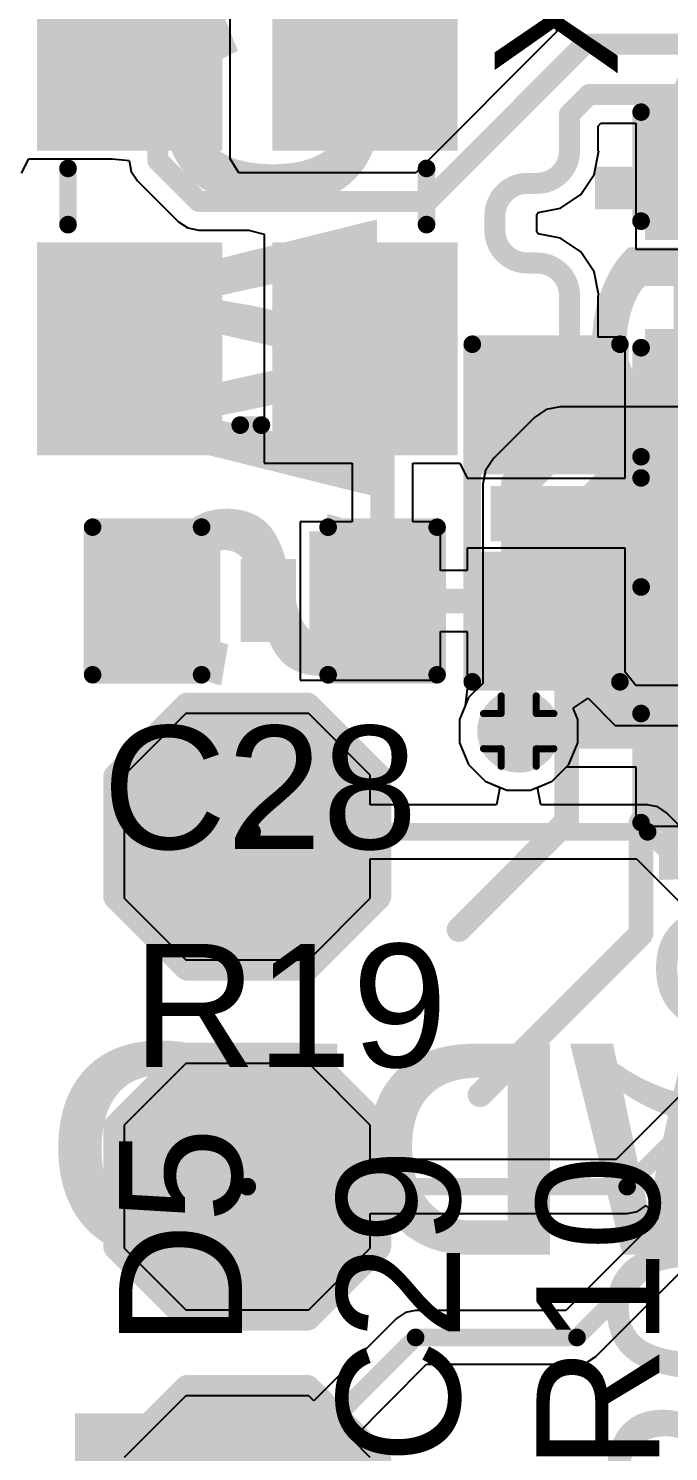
# Model space of a CAD drawing. Header units: inches. Extents: x -25 to 271, y -41 to 15.
# Drawn here: x 56.4 to 61.03, y -19.49 to -9.22 of the extents above; entities that cross this region are included whole.
import ezdxf

# ---------------------------------------------------------------- set-up
doc = ezdxf.new("R2010")
doc.units = ezdxf.units.IN
for name, color, linetype in [('Bottom Layer', 5, 'Continuous'), ('Bottom Overlay', 54, 'Continuous'), ('Bottom Paste', 16, 'Continuous'), ('Bottom Solder', 6, 'Continuous'), ('Dimensions', 6, 'Continuous'), ('Drill Drawing', 1, 'Continuous'), ('Top Glue Points', 56, 'Continuous'), ('Top Layer', 1, 'Continuous'), ('Top Overlay', 2, 'Continuous'), ('Top Paste', 8, 'Continuous'), ('Top Solder', 216, 'Continuous'), ('Via Holes', 16, 'Continuous')]:
    doc.layers.add(name, color=color, linetype=linetype)
doc.styles.add('Arial', font='', dxfattribs={"height": 0.2})
doc.styles.add('Arial_Bold', font='', dxfattribs={"height": 0.2})
doc.styles.get('Arial').set_extended_font_data('Arial')
doc.styles.get('Arial_Bold').set_extended_font_data('Arial', bold=True)

# ---------------------------------------------------------------- blocks, each defined once
blk = doc.blocks.new('CAP_0603_38')
at = {"layer": 'Top Layer'}
for points in [[(-0.381, 0.445), (-0.381, -0.445), (-1.143, -0.445), (-1.143, 0.445)], [(1.143, 0.445), (1.143, -0.445), (0.381, -0.445), (0.381, 0.445)]]:
    blk.add_hatch(color=1, dxfattribs=at).paths.add_polyline_path(points)
at = {"layer": 'Top Paste'}
for points in [[(-0.381, 0.445), (-0.381, -0.445), (-1.143, -0.445), (-1.143, 0.445)], [(1.143, 0.445), (1.143, -0.445), (0.381, -0.445), (0.381, 0.445)]]:
    blk.add_hatch(color=8, dxfattribs=at).paths.add_polyline_path(points)
at = {"layer": 'Top Solder'}
for points in [[(-0.321, 0.504), (-0.321, -0.504), (-1.203, -0.504), (-1.203, 0.504)], [(1.203, 0.504), (1.203, -0.504), (0.321, -0.504), (0.321, 0.504)]]:
    blk.add_hatch(color=216, dxfattribs=at).paths.add_polyline_path(points)
at = {"layer": 'Top Overlay'}
for points in [[(-0.457, 0.533, 0.127, 0.127, 0), (-1.245, 0.533, 0.127, 0.127, 0)], [(-1.245, -0.533, 0.127, 0.127, 0), (-1.245, 0.533, 0.127, 0.127, 0)], [(1.245, 0.533, 0.127, 0.127, 0), (0.457, 0.533, 0.127, 0.127, 0)], [(1.245, -0.533, 0.127, 0.127, 0), (1.245, 0.533, 0.127, 0.127, 0)], [(-0.457, -0.533, 0.127, 0.127, 0), (-1.245, -0.533, 0.127, 0.127, 0)], [(1.245, -0.533, 0.127, 0.127, 0), (0.457, -0.533, 0.127, 0.127, 0)]]:
    blk.add_lwpolyline(points, format="xyseb", dxfattribs=at)
for points in [[(-1.276, 0.533, 0.0635, 0.0635, 1), (-1.213, 0.533, 0.0635, 0.0635, 1)], [(-1.276, 0.533, 0.0635, 0.0635, 1), (-1.213, 0.533, 0.0635, 0.0635, 1)], [(-0.489, 0.533, 0.0635, 0.0635, 1), (-0.425, 0.533, 0.0635, 0.0635, 1)], [(0.425, 0.533, 0.0635, 0.0635, 1), (0.489, 0.533, 0.0635, 0.0635, 1)], [(1.213, 0.533, 0.0635, 0.0635, 1), (1.276, 0.533, 0.0635, 0.0635, 1)], [(1.213, 0.533, 0.0635, 0.0635, 1), (1.276, 0.533, 0.0635, 0.0635, 1)], [(-1.276, -0.533, 0.0635, 0.0635, 1), (-1.213, -0.533, 0.0635, 0.0635, 1)], [(-1.276, -0.533, 0.0635, 0.0635, 1), (-1.213, -0.533, 0.0635, 0.0635, 1)], [(-0.489, -0.533, 0.0635, 0.0635, 1), (-0.425, -0.533, 0.0635, 0.0635, 1)], [(0.425, -0.533, 0.0635, 0.0635, 1), (0.489, -0.533, 0.0635, 0.0635, 1)], [(1.213, -0.533, 0.0635, 0.0635, 1), (1.276, -0.533, 0.0635, 0.0635, 1)], [(1.213, -0.533, 0.0635, 0.0635, 1), (1.276, -0.533, 0.0635, 0.0635, 1)]]:
    blk.add_lwpolyline(points, format="xyseb", close=True, dxfattribs=at)
blk = doc.blocks.new('CAP_0603_45')
at = {"layer": 'Top Layer'}
for points in [[(-0.381, 0.445), (-0.381, -0.445), (-1.143, -0.445), (-1.143, 0.445)], [(1.143, 0.445), (1.143, -0.445), (0.381, -0.445), (0.381, 0.445)]]:
    blk.add_hatch(color=1, dxfattribs=at).paths.add_polyline_path(points)
at = {"layer": 'Top Paste'}
for points in [[(-0.381, 0.445), (-0.381, -0.445), (-1.143, -0.445), (-1.143, 0.445)], [(1.143, 0.445), (1.143, -0.445), (0.381, -0.445), (0.381, 0.445)]]:
    blk.add_hatch(color=8, dxfattribs=at).paths.add_polyline_path(points)
at = {"layer": 'Top Solder'}
for points in [[(-0.321, 0.504), (-0.321, -0.504), (-1.203, -0.504), (-1.203, 0.504)], [(1.203, 0.504), (1.203, -0.504), (0.321, -0.504), (0.321, 0.504)]]:
    blk.add_hatch(color=216, dxfattribs=at).paths.add_polyline_path(points)
at = {"layer": 'Top Overlay'}
for points in [[(-0.457, 0.533, 0.127, 0.127, 0), (-1.245, 0.533, 0.127, 0.127, 0)], [(-1.245, 0.533, 0.127, 0.127, 0), (-1.245, -0.533, 0.127, 0.127, 0)], [(1.245, 0.533, 0.127, 0.127, 0), (0.457, 0.533, 0.127, 0.127, 0)], [(1.245, 0.533, 0.127, 0.127, 0), (1.245, -0.533, 0.127, 0.127, 0)], [(-0.457, -0.533, 0.127, 0.127, 0), (-1.245, -0.533, 0.127, 0.127, 0)], [(1.245, -0.533, 0.127, 0.127, 0), (0.457, -0.533, 0.127, 0.127, 0)]]:
    blk.add_lwpolyline(points, format="xyseb", dxfattribs=at)
for points in [[(-1.276, 0.533, 0.0635, 0.0635, 1), (-1.213, 0.533, 0.0635, 0.0635, 1)], [(-1.276, 0.533, 0.0635, 0.0635, 1), (-1.213, 0.533, 0.0635, 0.0635, 1)], [(-0.489, 0.533, 0.0635, 0.0635, 1), (-0.425, 0.533, 0.0635, 0.0635, 1)], [(0.425, 0.533, 0.0635, 0.0635, 1), (0.489, 0.533, 0.0635, 0.0635, 1)], [(1.213, 0.533, 0.0635, 0.0635, 1), (1.276, 0.533, 0.0635, 0.0635, 1)], [(1.213, 0.533, 0.0635, 0.0635, 1), (1.276, 0.533, 0.0635, 0.0635, 1)], [(-1.276, -0.533, 0.0635, 0.0635, 1), (-1.213, -0.533, 0.0635, 0.0635, 1)], [(-1.276, -0.533, 0.0635, 0.0635, 1), (-1.213, -0.533, 0.0635, 0.0635, 1)], [(-0.489, -0.533, 0.0635, 0.0635, 1), (-0.425, -0.533, 0.0635, 0.0635, 1)], [(0.425, -0.533, 0.0635, 0.0635, 1), (0.489, -0.533, 0.0635, 0.0635, 1)], [(1.213, -0.533, 0.0635, 0.0635, 1), (1.276, -0.533, 0.0635, 0.0635, 1)], [(1.213, -0.533, 0.0635, 0.0635, 1), (1.276, -0.533, 0.0635, 0.0635, 1)]]:
    blk.add_lwpolyline(points, format="xyseb", close=True, dxfattribs=at)
blk = doc.blocks.new('CAP_0603_46')
at = {"layer": 'Top Layer'}
for points in [[(-0.381, 0.445), (-0.381, -0.445), (-1.143, -0.445), (-1.143, 0.445)], [(1.143, 0.445), (1.143, -0.445), (0.381, -0.445), (0.381, 0.445)]]:
    blk.add_hatch(color=1, dxfattribs=at).paths.add_polyline_path(points)
at = {"layer": 'Top Paste'}
for points in [[(-0.381, 0.445), (-0.381, -0.445), (-1.143, -0.445), (-1.143, 0.445)], [(1.143, 0.445), (1.143, -0.445), (0.381, -0.445), (0.381, 0.445)]]:
    blk.add_hatch(color=8, dxfattribs=at).paths.add_polyline_path(points)
at = {"layer": 'Top Solder'}
for points in [[(-0.321, 0.504), (-0.321, -0.504), (-1.203, -0.504), (-1.203, 0.504)], [(1.203, 0.504), (1.203, -0.504), (0.321, -0.504), (0.321, 0.504)]]:
    blk.add_hatch(color=216, dxfattribs=at).paths.add_polyline_path(points)
at = {"layer": 'Top Overlay'}
for points in [[(-0.457, 0.533, 0.127, 0.127, 0), (-1.245, 0.533, 0.127, 0.127, 0)], [(-1.245, -0.533, 0.127, 0.127, 0), (-1.245, 0.533, 0.127, 0.127, 0)], [(1.245, 0.533, 0.127, 0.127, 0), (0.457, 0.533, 0.127, 0.127, 0)], [(1.245, -0.533, 0.127, 0.127, 0), (1.245, 0.533, 0.127, 0.127, 0)], [(-0.457, -0.533, 0.127, 0.127, 0), (-1.245, -0.533, 0.127, 0.127, 0)], [(1.245, -0.533, 0.127, 0.127, 0), (0.457, -0.533, 0.127, 0.127, 0)]]:
    blk.add_lwpolyline(points, format="xyseb", dxfattribs=at)
for points in [[(-1.276, 0.533, 0.0635, 0.0635, 1), (-1.213, 0.533, 0.0635, 0.0635, 1)], [(-1.276, 0.533, 0.0635, 0.0635, 1), (-1.213, 0.533, 0.0635, 0.0635, 1)], [(-0.489, 0.533, 0.0635, 0.0635, 1), (-0.425, 0.533, 0.0635, 0.0635, 1)], [(0.425, 0.533, 0.0635, 0.0635, 1), (0.489, 0.533, 0.0635, 0.0635, 1)], [(1.213, 0.533, 0.0635, 0.0635, 1), (1.276, 0.533, 0.0635, 0.0635, 1)], [(1.213, 0.533, 0.0635, 0.0635, 1), (1.276, 0.533, 0.0635, 0.0635, 1)], [(-1.276, -0.533, 0.0635, 0.0635, 1), (-1.213, -0.533, 0.0635, 0.0635, 1)], [(-1.276, -0.533, 0.0635, 0.0635, 1), (-1.213, -0.533, 0.0635, 0.0635, 1)], [(-0.489, -0.533, 0.0635, 0.0635, 1), (-0.425, -0.533, 0.0635, 0.0635, 1)], [(0.425, -0.533, 0.0635, 0.0635, 1), (0.489, -0.533, 0.0635, 0.0635, 1)], [(1.213, -0.533, 0.0635, 0.0635, 1), (1.276, -0.533, 0.0635, 0.0635, 1)], [(1.213, -0.533, 0.0635, 0.0635, 1), (1.276, -0.533, 0.0635, 0.0635, 1)]]:
    blk.add_lwpolyline(points, format="xyseb", close=True, dxfattribs=at)
blk = doc.blocks.new('SOD_323_60')
at = {"layer": 'Top Layer'}
for points in [[(-0.75, -0.45), (-1.55, -0.45), (-1.55, 0.45), (-0.75, 0.45)], [(1.55, -0.45), (0.75, -0.45), (0.75, 0.45), (1.55, 0.45)]]:
    blk.add_hatch(color=1, dxfattribs=at).paths.add_polyline_path(points)
at = {"layer": 'Top Overlay'}
for points in [[(-2.007, 0.483), (-0.914, 0.483), (-0.914, 0.787), (-2.007, 0.787)], [(-2.007, -0.508), (-1.575, -0.508), (-1.575, 0.508), (-2.007, 0.508)], [(-2.007, -0.787), (-0.914, -0.787), (-0.914, -0.483), (-2.007, -0.483)]]:
    blk.add_hatch(color=2, dxfattribs=at).paths.add_polyline_path(points)
at = {"layer": 'Top Paste'}
for points in [[(-0.75, -0.45), (-1.55, -0.45), (-1.55, 0.45), (-0.75, 0.45)], [(1.55, -0.45), (0.75, -0.45), (0.75, 0.45), (1.55, 0.45)]]:
    blk.add_hatch(color=8, dxfattribs=at).paths.add_polyline_path(points)
at = {"layer": 'Top Solder'}
for points in [[(-0.695, -0.505), (-1.605, -0.505), (-1.605, 0.505), (-0.695, 0.505)], [(1.605, -0.505), (0.695, -0.505), (0.695, 0.505), (1.605, 0.505)]]:
    blk.add_hatch(color=216, dxfattribs=at).paths.add_polyline_path(points)
at = {"layer": 'Top Overlay'}
for points in [[(0.94, 0.737, 0.127, 0.127, 0), (-0.914, 0.737, 0.127, 0.127, 0)], [(0.94, 0.559, 0.127, 0.127, 0), (0.94, 0.737, 0.127, 0.127, 0)], [(0.94, -0.737, 0.127, 0.127, 0), (0.94, -0.559, 0.127, 0.127, 0)], [(0.94, -0.737, 0.127, 0.127, 0), (-0.914, -0.737, 0.127, 0.127, 0)]]:
    blk.add_lwpolyline(points, format="xyseb", dxfattribs=at)
for points in [[(-0.946, 0.737, 0.0635, 0.0635, 1), (-0.883, 0.737, 0.0635, 0.0635, 1)], [(0.908, 0.737, 0.0635, 0.0635, 1), (0.972, 0.737, 0.0635, 0.0635, 1)], [(0.908, 0.737, 0.0635, 0.0635, 1), (0.972, 0.737, 0.0635, 0.0635, 1)], [(0.908, 0.559, 0.0635, 0.0635, 1), (0.972, 0.559, 0.0635, 0.0635, 1)], [(0.908, -0.559, 0.0635, 0.0635, 1), (0.972, -0.559, 0.0635, 0.0635, 1)], [(-0.946, -0.737, 0.0635, 0.0635, 1), (-0.883, -0.737, 0.0635, 0.0635, 1)], [(0.908, -0.737, 0.0635, 0.0635, 1), (0.972, -0.737, 0.0635, 0.0635, 1)], [(0.908, -0.737, 0.0635, 0.0635, 1), (0.972, -0.737, 0.0635, 0.0635, 1)]]:
    blk.add_lwpolyline(points, format="xyseb", close=True, dxfattribs=at)
blk = doc.blocks.new('TEST_POINT_B_87')
at = {"layer": 'Bottom Layer'}
blk.add_hatch(color=5, dxfattribs=at).paths.add_polyline_path([(0.381, 0.762), (-0.381, 0.762), (-0.762, 0.381), (-0.762, -0.381), (-0.381, -0.762), (0.381, -0.762), (0.762, -0.381), (0.762, 0.381)])
at = {"layer": 'Bottom Paste'}
blk.add_hatch(color=16, dxfattribs=at).paths.add_polyline_path([(0.381, 0.762), (-0.381, 0.762), (-0.762, 0.381), (-0.762, -0.381), (-0.381, -0.762), (0.381, -0.762), (0.762, -0.381), (0.762, 0.381)])
at = {"layer": 'Bottom Solder'}
blk.add_hatch(color=6, dxfattribs=at).paths.add_polyline_path([(0.432, 0.864), (-0.432, 0.864), (-0.864, 0.432), (-0.864, -0.432), (-0.432, -0.864), (0.432, -0.864), (0.864, -0.432), (0.864, 0.432)])
at = {"layer": 'Bottom Overlay'}
for points in [[(-0.432, 0.94, 0.2, 0.2, 0), (-0.94, 0.432, 0.2, 0.2, 0)], [(0.432, 0.94, 0.2, 0.2, 0), (-0.432, 0.94, 0.2, 0.2, 0)], [(0.94, 0.432, 0.2, 0.2, 0), (0.432, 0.94, 0.2, 0.2, 0)], [(-0.94, 0.432, 0.2, 0.2, 0), (-0.94, -0.432, 0.2, 0.2, 0)], [(0.94, 0.432, 0.2, 0.2, 0), (0.94, -0.432, 0.2, 0.2, 0)], [(-0.432, -0.94, 0.2, 0.2, 0), (-0.94, -0.432, 0.2, 0.2, 0)], [(0.94, -0.432, 0.2, 0.2, 0), (0.432, -0.94, 0.2, 0.2, 0)], [(0.432, -0.94, 0.2, 0.2, 0), (-0.432, -0.94, 0.2, 0.2, 0)]]:
    blk.add_lwpolyline(points, format="xyseb", dxfattribs=at)
for points in [[(-0.482, 0.94, 0.1, 0.1, 1), (-0.382, 0.94, 0.1, 0.1, 1)], [(-0.482, 0.94, 0.1, 0.1, 1), (-0.382, 0.94, 0.1, 0.1, 1)], [(0.382, 0.94, 0.1, 0.1, 1), (0.482, 0.94, 0.1, 0.1, 1)], [(0.382, 0.94, 0.1, 0.1, 1), (0.482, 0.94, 0.1, 0.1, 1)], [(-0.99, 0.432, 0.1, 0.1, 1), (-0.89, 0.432, 0.1, 0.1, 1)], [(-0.99, 0.432, 0.1, 0.1, 1), (-0.89, 0.432, 0.1, 0.1, 1)], [(0.89, 0.432, 0.1, 0.1, 1), (0.99, 0.432, 0.1, 0.1, 1)], [(0.89, 0.432, 0.1, 0.1, 1), (0.99, 0.432, 0.1, 0.1, 1)], [(-0.99, -0.432, 0.1, 0.1, 1), (-0.89, -0.432, 0.1, 0.1, 1)], [(-0.99, -0.432, 0.1, 0.1, 1), (-0.89, -0.432, 0.1, 0.1, 1)], [(0.89, -0.432, 0.1, 0.1, 1), (0.99, -0.432, 0.1, 0.1, 1)], [(0.89, -0.432, 0.1, 0.1, 1), (0.99, -0.432, 0.1, 0.1, 1)], [(-0.482, -0.94, 0.1, 0.1, 1), (-0.382, -0.94, 0.1, 0.1, 1)], [(-0.482, -0.94, 0.1, 0.1, 1), (-0.382, -0.94, 0.1, 0.1, 1)], [(0.382, -0.94, 0.1, 0.1, 1), (0.482, -0.94, 0.1, 0.1, 1)], [(0.382, -0.94, 0.1, 0.1, 1), (0.482, -0.94, 0.1, 0.1, 1)]]:
    blk.add_lwpolyline(points, format="xyseb", close=True, dxfattribs=at)
blk = doc.blocks.new('TEST_POINT_B_88')
at = {"layer": 'Bottom Layer'}
blk.add_hatch(color=5, dxfattribs=at).paths.add_polyline_path([(0.381, 0.762), (-0.381, 0.762), (-0.762, 0.381), (-0.762, -0.381), (-0.381, -0.762), (0.381, -0.762), (0.762, -0.381), (0.762, 0.381)])
at = {"layer": 'Bottom Paste'}
blk.add_hatch(color=16, dxfattribs=at).paths.add_polyline_path([(0.381, 0.762), (-0.381, 0.762), (-0.762, 0.381), (-0.762, -0.381), (-0.381, -0.762), (0.381, -0.762), (0.762, -0.381), (0.762, 0.381)])
at = {"layer": 'Bottom Solder'}
blk.add_hatch(color=6, dxfattribs=at).paths.add_polyline_path([(0.432, 0.864), (-0.432, 0.864), (-0.864, 0.432), (-0.864, -0.432), (-0.432, -0.864), (0.432, -0.864), (0.864, -0.432), (0.864, 0.432)])
at = {"layer": 'Bottom Overlay'}
for points in [[(-0.432, 0.94, 0.2, 0.2, 0), (-0.94, 0.432, 0.2, 0.2, 0)], [(0.432, 0.94, 0.2, 0.2, 0), (-0.432, 0.94, 0.2, 0.2, 0)], [(0.94, 0.432, 0.2, 0.2, 0), (0.432, 0.94, 0.2, 0.2, 0)], [(-0.94, 0.432, 0.2, 0.2, 0), (-0.94, -0.432, 0.2, 0.2, 0)], [(0.94, 0.432, 0.2, 0.2, 0), (0.94, -0.432, 0.2, 0.2, 0)], [(-0.432, -0.94, 0.2, 0.2, 0), (-0.94, -0.432, 0.2, 0.2, 0)], [(0.94, -0.432, 0.2, 0.2, 0), (0.432, -0.94, 0.2, 0.2, 0)], [(0.432, -0.94, 0.2, 0.2, 0), (-0.432, -0.94, 0.2, 0.2, 0)]]:
    blk.add_lwpolyline(points, format="xyseb", dxfattribs=at)
for points in [[(-0.482, 0.94, 0.1, 0.1, 1), (-0.382, 0.94, 0.1, 0.1, 1)], [(-0.482, 0.94, 0.1, 0.1, 1), (-0.382, 0.94, 0.1, 0.1, 1)], [(0.382, 0.94, 0.1, 0.1, 1), (0.482, 0.94, 0.1, 0.1, 1)], [(0.382, 0.94, 0.1, 0.1, 1), (0.482, 0.94, 0.1, 0.1, 1)], [(-0.99, 0.432, 0.1, 0.1, 1), (-0.89, 0.432, 0.1, 0.1, 1)], [(-0.99, 0.432, 0.1, 0.1, 1), (-0.89, 0.432, 0.1, 0.1, 1)], [(0.89, 0.432, 0.1, 0.1, 1), (0.99, 0.432, 0.1, 0.1, 1)], [(0.89, 0.432, 0.1, 0.1, 1), (0.99, 0.432, 0.1, 0.1, 1)], [(-0.99, -0.432, 0.1, 0.1, 1), (-0.89, -0.432, 0.1, 0.1, 1)], [(-0.99, -0.432, 0.1, 0.1, 1), (-0.89, -0.432, 0.1, 0.1, 1)], [(0.89, -0.432, 0.1, 0.1, 1), (0.99, -0.432, 0.1, 0.1, 1)], [(0.89, -0.432, 0.1, 0.1, 1), (0.99, -0.432, 0.1, 0.1, 1)], [(-0.482, -0.94, 0.1, 0.1, 1), (-0.382, -0.94, 0.1, 0.1, 1)], [(-0.482, -0.94, 0.1, 0.1, 1), (-0.382, -0.94, 0.1, 0.1, 1)], [(0.382, -0.94, 0.1, 0.1, 1), (0.482, -0.94, 0.1, 0.1, 1)], [(0.382, -0.94, 0.1, 0.1, 1), (0.482, -0.94, 0.1, 0.1, 1)]]:
    blk.add_lwpolyline(points, format="xyseb", close=True, dxfattribs=at)
blk = doc.blocks.new('TEST_POINT_B_89')
at = {"layer": 'Bottom Layer'}
blk.add_hatch(color=5, dxfattribs=at).paths.add_polyline_path([(0.381, 0.762), (-0.381, 0.762), (-0.762, 0.381), (-0.762, -0.381), (-0.381, -0.762), (0.381, -0.762), (0.762, -0.381), (0.762, 0.381)])
at = {"layer": 'Bottom Paste'}
blk.add_hatch(color=16, dxfattribs=at).paths.add_polyline_path([(0.381, 0.762), (-0.381, 0.762), (-0.762, 0.381), (-0.762, -0.381), (-0.381, -0.762), (0.381, -0.762), (0.762, -0.381), (0.762, 0.381)])
at = {"layer": 'Bottom Solder'}
blk.add_hatch(color=6, dxfattribs=at).paths.add_polyline_path([(0.432, 0.864), (-0.432, 0.864), (-0.864, 0.432), (-0.864, -0.432), (-0.432, -0.864), (0.432, -0.864), (0.864, -0.432), (0.864, 0.432)])
at = {"layer": 'Bottom Overlay'}
for points in [[(-0.432, 0.94, 0.2, 0.2, 0), (-0.94, 0.432, 0.2, 0.2, 0)], [(0.432, 0.94, 0.2, 0.2, 0), (-0.432, 0.94, 0.2, 0.2, 0)], [(0.94, 0.432, 0.2, 0.2, 0), (0.432, 0.94, 0.2, 0.2, 0)], [(-0.94, 0.432, 0.2, 0.2, 0), (-0.94, -0.432, 0.2, 0.2, 0)], [(0.94, 0.432, 0.2, 0.2, 0), (0.94, -0.432, 0.2, 0.2, 0)], [(-0.432, -0.94, 0.2, 0.2, 0), (-0.94, -0.432, 0.2, 0.2, 0)], [(0.94, -0.432, 0.2, 0.2, 0), (0.432, -0.94, 0.2, 0.2, 0)], [(0.432, -0.94, 0.2, 0.2, 0), (-0.432, -0.94, 0.2, 0.2, 0)]]:
    blk.add_lwpolyline(points, format="xyseb", dxfattribs=at)
for points in [[(-0.482, 0.94, 0.1, 0.1, 1), (-0.382, 0.94, 0.1, 0.1, 1)], [(-0.482, 0.94, 0.1, 0.1, 1), (-0.382, 0.94, 0.1, 0.1, 1)], [(0.382, 0.94, 0.1, 0.1, 1), (0.482, 0.94, 0.1, 0.1, 1)], [(0.382, 0.94, 0.1, 0.1, 1), (0.482, 0.94, 0.1, 0.1, 1)], [(-0.99, 0.432, 0.1, 0.1, 1), (-0.89, 0.432, 0.1, 0.1, 1)], [(-0.99, 0.432, 0.1, 0.1, 1), (-0.89, 0.432, 0.1, 0.1, 1)], [(0.89, 0.432, 0.1, 0.1, 1), (0.99, 0.432, 0.1, 0.1, 1)], [(0.89, 0.432, 0.1, 0.1, 1), (0.99, 0.432, 0.1, 0.1, 1)], [(-0.99, -0.432, 0.1, 0.1, 1), (-0.89, -0.432, 0.1, 0.1, 1)], [(-0.99, -0.432, 0.1, 0.1, 1), (-0.89, -0.432, 0.1, 0.1, 1)], [(0.89, -0.432, 0.1, 0.1, 1), (0.99, -0.432, 0.1, 0.1, 1)], [(0.89, -0.432, 0.1, 0.1, 1), (0.99, -0.432, 0.1, 0.1, 1)], [(-0.482, -0.94, 0.1, 0.1, 1), (-0.382, -0.94, 0.1, 0.1, 1)], [(-0.482, -0.94, 0.1, 0.1, 1), (-0.382, -0.94, 0.1, 0.1, 1)], [(0.382, -0.94, 0.1, 0.1, 1), (0.482, -0.94, 0.1, 0.1, 1)], [(0.382, -0.94, 0.1, 0.1, 1), (0.482, -0.94, 0.1, 0.1, 1)]]:
    blk.add_lwpolyline(points, format="xyseb", close=True, dxfattribs=at)
blk = doc.blocks.new('RES_0603_114')
at = {"layer": 'Top Layer'}
for points in [[(-0.381, 0.4445), (-0.381, -0.4445), (-1.143, -0.4445), (-1.143, 0.4445)], [(1.143, 0.4445), (1.143, -0.4445), (0.381, -0.4445), (0.381, 0.4445)]]:
    blk.add_hatch(color=1, dxfattribs=at).paths.add_polyline_path(points)
at = {"layer": 'Top Paste'}
for points in [[(-0.381, 0.4445), (-0.381, -0.4445), (-1.143, -0.4445), (-1.143, 0.4445)], [(1.143, 0.4445), (1.143, -0.4445), (0.381, -0.4445), (0.381, 0.4445)]]:
    blk.add_hatch(color=8, dxfattribs=at).paths.add_polyline_path(points)
at = {"layer": 'Top Solder'}
for points in [[(-0.2794, 0.5461), (-0.2794, -0.5461), (-1.2446, -0.5461), (-1.2446, 0.5461)], [(1.2446, 0.5461), (1.2446, -0.5461), (0.2794, -0.5461), (0.2794, 0.5461)]]:
    blk.add_hatch(color=216, dxfattribs=at).paths.add_polyline_path(points)
at = {"layer": 'Top Overlay'}
for points in [[(-1.2192, -0.5334, 0.127, 0.127, 0), (-1.2192, 0.5334, 0.127, 0.127, 0)], [(1.2192, 0.5334, 0.127, 0.127, 0), (-1.2192, 0.5334, 0.127, 0.127, 0)], [(1.2192, -0.5334, 0.127, 0.127, 0), (1.2192, 0.5334, 0.127, 0.127, 0)], [(1.2192, -0.5334, 0.127, 0.127, 0), (-1.2192, -0.5334, 0.127, 0.127, 0)]]:
    blk.add_lwpolyline(points, format="xyseb", dxfattribs=at)
for points in [[(-1.25095, 0.5334, 0.0635, 0.0635, 1), (-1.18745, 0.5334, 0.0635, 0.0635, 1)], [(-1.25095, 0.5334, 0.0635, 0.0635, 1), (-1.18745, 0.5334, 0.0635, 0.0635, 1)], [(1.18745, 0.5334, 0.0635, 0.0635, 1), (1.25095, 0.5334, 0.0635, 0.0635, 1)], [(1.18745, 0.5334, 0.0635, 0.0635, 1), (1.25095, 0.5334, 0.0635, 0.0635, 1)], [(-1.25095, -0.5334, 0.0635, 0.0635, 1), (-1.18745, -0.5334, 0.0635, 0.0635, 1)], [(-1.25095, -0.5334, 0.0635, 0.0635, 1), (-1.18745, -0.5334, 0.0635, 0.0635, 1)], [(1.18745, -0.5334, 0.0635, 0.0635, 1), (1.25095, -0.5334, 0.0635, 0.0635, 1)], [(1.18745, -0.5334, 0.0635, 0.0635, 1), (1.25095, -0.5334, 0.0635, 0.0635, 1)]]:
    blk.add_lwpolyline(points, format="xyseb", close=True, dxfattribs=at)
blk = doc.blocks.new('MCSJK_7U_12_00_10_10_80_B_10_128')
at = {"layer": 'Top Layer'}
for points in [[(-1.8, 1.45), (-0.4, 1.45), (-0.4, 0.25), (-1.8, 0.25)], [(0.4, 1.45), (1.8, 1.45), (1.8, 0.25), (0.4, 0.25)], [(-1.8, -0.25), (-0.4, -0.25), (-0.4, -1.45), (-1.8, -1.45)], [(0.4, -0.25), (1.8, -0.25), (1.8, -1.45), (0.4, -1.45)]]:
    blk.add_hatch(color=1, dxfattribs=at).paths.add_polyline_path(points)
at = {"layer": 'Top Paste'}
for points in [[(-1.8, 1.45), (-0.4, 1.45), (-0.4, 0.25), (-1.8, 0.25)], [(0.4, 1.45), (1.8, 1.45), (1.8, 0.25), (0.4, 0.25)], [(-1.8, -0.25), (-0.4, -0.25), (-0.4, -1.45), (-1.8, -1.45)], [(0.4, -0.25), (1.8, -0.25), (1.8, -1.45), (0.4, -1.45)]]:
    blk.add_hatch(color=8, dxfattribs=at).paths.add_polyline_path(points)
at = {"layer": 'Top Solder'}
for points in [[(-1.87, 1.52), (-0.33, 1.52), (-0.33, 0.18), (-1.87, 0.18)], [(0.33, 1.52), (1.87, 1.52), (1.87, 0.18), (0.33, 0.18)], [(-1.87, -0.18), (-0.33, -0.18), (-0.33, -1.52), (-1.87, -1.52)], [(0.33, -0.18), (1.87, -0.18), (1.87, -1.52), (0.33, -1.52)]]:
    blk.add_hatch(color=216, dxfattribs=at).paths.add_polyline_path(points)
at = {"layer": 'Top Overlay'}
for points in [[(0.203, 1.295, 0.127, 0.127, 0), (-0.203, 1.295, 0.127, 0.127, 0)], [(-1.651, -0.051, 0.127, 0.127, 0), (-1.651, 0.102, 0.127, 0.127, 0)], [(1.651, -0.051, 0.127, 0.127, 0), (1.651, 0.102, 0.127, 0.127, 0)], [(-2.057, -0.965, 0.127, 0.127, 0), (-2.057, -0.711, 0.127, 0.127, 0)], [(-1.93, -0.838, 0.127, 0.127, 0), (-2.057, -0.711, 0.127, 0.127, 0)], [(-2.057, -0.965, 0.127, 0.127, 0), (-1.93, -0.838, 0.127, 0.127, 0)], [(0.203, -1.295, 0.127, 0.127, 0), (-0.203, -1.295, 0.127, 0.127, 0)]]:
    blk.add_lwpolyline(points, format="xyseb", dxfattribs=at)
for points in [[(-0.235, 1.295, 0.0635, 0.0635, 1), (-0.171, 1.295, 0.0635, 0.0635, 1)], [(0.171, 1.295, 0.0635, 0.0635, 1), (0.235, 1.295, 0.0635, 0.0635, 1)], [(-1.683, 0.102, 0.0635, 0.0635, 1), (-1.619, 0.102, 0.0635, 0.0635, 1)], [(1.619, 0.102, 0.0635, 0.0635, 1), (1.683, 0.102, 0.0635, 0.0635, 1)], [(-1.683, -0.051, 0.0635, 0.0635, 1), (-1.619, -0.051, 0.0635, 0.0635, 1)], [(1.619, -0.051, 0.0635, 0.0635, 1), (1.683, -0.051, 0.0635, 0.0635, 1)], [(-2.089, -0.711, 0.0635, 0.0635, 1), (-2.026, -0.711, 0.0635, 0.0635, 1)], [(-2.089, -0.711, 0.0635, 0.0635, 1), (-2.026, -0.711, 0.0635, 0.0635, 1)], [(-1.962, -0.838, 0.0635, 0.0635, 1), (-1.899, -0.838, 0.0635, 0.0635, 1)], [(-1.962, -0.838, 0.0635, 0.0635, 1), (-1.899, -0.838, 0.0635, 0.0635, 1)], [(-2.089, -0.965, 0.0635, 0.0635, 1), (-2.026, -0.965, 0.0635, 0.0635, 1)], [(-2.089, -0.965, 0.0635, 0.0635, 1), (-2.026, -0.965, 0.0635, 0.0635, 1)], [(-0.235, -1.295, 0.0635, 0.0635, 1), (-0.171, -1.295, 0.0635, 0.0635, 1)], [(0.171, -1.295, 0.0635, 0.0635, 1), (0.235, -1.295, 0.0635, 0.0635, 1)]]:
    blk.add_lwpolyline(points, format="xyseb", close=True, dxfattribs=at)
blk = doc.blocks.new('TEST_POINT_B_132')
at = {"layer": 'Bottom Layer'}
blk.add_hatch(color=5, dxfattribs=at).paths.add_polyline_path([(0.381, 0.762), (-0.381, 0.762), (-0.762, 0.381), (-0.762, -0.381), (-0.381, -0.762), (0.381, -0.762), (0.762, -0.381), (0.762, 0.381)])
at = {"layer": 'Bottom Paste'}
blk.add_hatch(color=16, dxfattribs=at).paths.add_polyline_path([(0.381, 0.762), (-0.381, 0.762), (-0.762, 0.381), (-0.762, -0.381), (-0.381, -0.762), (0.381, -0.762), (0.762, -0.381), (0.762, 0.381)])
at = {"layer": 'Bottom Solder'}
blk.add_hatch(color=6, dxfattribs=at).paths.add_polyline_path([(0.432, 0.864), (-0.432, 0.864), (-0.864, 0.432), (-0.864, -0.432), (-0.432, -0.864), (0.432, -0.864), (0.864, -0.432), (0.864, 0.432)])
at = {"layer": 'Bottom Overlay'}
for points in [[(-0.432, 0.94, 0.2, 0.2, 0), (-0.94, 0.432, 0.2, 0.2, 0)], [(0.432, 0.94, 0.2, 0.2, 0), (-0.432, 0.94, 0.2, 0.2, 0)], [(0.94, 0.432, 0.2, 0.2, 0), (0.432, 0.94, 0.2, 0.2, 0)], [(-0.94, 0.432, 0.2, 0.2, 0), (-0.94, -0.432, 0.2, 0.2, 0)], [(0.94, 0.432, 0.2, 0.2, 0), (0.94, -0.432, 0.2, 0.2, 0)], [(-0.432, -0.94, 0.2, 0.2, 0), (-0.94, -0.432, 0.2, 0.2, 0)], [(0.94, -0.432, 0.2, 0.2, 0), (0.432, -0.94, 0.2, 0.2, 0)], [(0.432, -0.94, 0.2, 0.2, 0), (-0.432, -0.94, 0.2, 0.2, 0)]]:
    blk.add_lwpolyline(points, format="xyseb", dxfattribs=at)
for points in [[(-0.482, 0.94, 0.1, 0.1, 1), (-0.382, 0.94, 0.1, 0.1, 1)], [(-0.482, 0.94, 0.1, 0.1, 1), (-0.382, 0.94, 0.1, 0.1, 1)], [(0.382, 0.94, 0.1, 0.1, 1), (0.482, 0.94, 0.1, 0.1, 1)], [(0.382, 0.94, 0.1, 0.1, 1), (0.482, 0.94, 0.1, 0.1, 1)], [(-0.99, 0.432, 0.1, 0.1, 1), (-0.89, 0.432, 0.1, 0.1, 1)], [(-0.99, 0.432, 0.1, 0.1, 1), (-0.89, 0.432, 0.1, 0.1, 1)], [(0.89, 0.432, 0.1, 0.1, 1), (0.99, 0.432, 0.1, 0.1, 1)], [(0.89, 0.432, 0.1, 0.1, 1), (0.99, 0.432, 0.1, 0.1, 1)], [(-0.99, -0.432, 0.1, 0.1, 1), (-0.89, -0.432, 0.1, 0.1, 1)], [(-0.99, -0.432, 0.1, 0.1, 1), (-0.89, -0.432, 0.1, 0.1, 1)], [(0.89, -0.432, 0.1, 0.1, 1), (0.99, -0.432, 0.1, 0.1, 1)], [(0.89, -0.432, 0.1, 0.1, 1), (0.99, -0.432, 0.1, 0.1, 1)], [(-0.482, -0.94, 0.1, 0.1, 1), (-0.382, -0.94, 0.1, 0.1, 1)], [(-0.482, -0.94, 0.1, 0.1, 1), (-0.382, -0.94, 0.1, 0.1, 1)], [(0.382, -0.94, 0.1, 0.1, 1), (0.482, -0.94, 0.1, 0.1, 1)], [(0.382, -0.94, 0.1, 0.1, 1), (0.482, -0.94, 0.1, 0.1, 1)]]:
    blk.add_lwpolyline(points, format="xyseb", close=True, dxfattribs=at)

msp = doc.modelspace()

# ---------------------------------------------------------------- hatches: boundary and pattern name
at = {"layer": 'Bottom Layer'}
h = msp.add_hatch(color=5, dxfattribs=at)
edge = h.paths.add_edge_path()
edge.add_arc((59.944, -14.29), 0.3, 0, 360)
at = {"layer": 'Top Glue Points'}
for points in [[(59.742, -12.919), (60.542, -12.919), (60.542, -12.519), (59.742, -12.519)], [(57.936, -13.646), (58.335, -13.646), (58.335, -13.046), (57.936, -13.046)]]:
    msp.add_hatch(color=56, dxfattribs=at).paths.add_polyline_path(points)
at = {"layer": 'Top Layer'}
h = msp.add_hatch(color=1, dxfattribs=at)
edge = h.paths.add_edge_path()
edge.add_arc((59.944, -14.29), 0.3, 0, 360)
at = {"layer": 'Via Holes'}
h = msp.add_hatch(color=7, dxfattribs=at)
edge = h.paths.add_edge_path()
edge.add_arc((59.944, -14.29), 0.15, 0, 360)

# ---------------------------------------------------------------- linework, layer by layer
at = {"layer": 'Bottom Layer'}
for p, q in [((60.059, -12.024), (59.761, -12.322)), ((60.143, -11.968), (60.059, -12.024)), ((60.243, -11.948), (60.143, -11.968)), ((61.59, -11.948), (60.243, -11.948)), ((59.761, -12.322), (59.705, -12.407)), ((59.705, -12.407), (59.685, -12.506)), ((59.685, -12.506), (59.685, -13.945)), ((59.685, -13.945), (59.582, -14.048)), ((59.582, -14.048), (59.517, -14.205)), ((60.337, -14.124), (60.445, -14.052)), ((60.445, -14.052), (60.642, -14.249)), ((57.539, -14.163), (57.094, -14.608)), ((58.428, -14.163), (57.539, -14.163)), ((58.872, -14.608), (58.428, -14.163)), ((60.371, -14.205), (60.337, -14.124)), ((59.517, -14.205), (59.517, -14.375)), ((60.371, -14.375), (60.371, -14.205)), ((60.642, -14.249), (61.531, -14.249)), ((59.517, -14.375), (59.582, -14.532)), ((60.306, -14.532), (60.371, -14.375)), ((59.582, -14.532), (59.702, -14.652)), ((60.186, -14.652), (60.306, -14.532)), ((57.094, -14.608), (57.094, -15.497)), ((58.872, -14.823), (58.872, -14.608)), ((59.702, -14.652), (59.808, -14.696)), ((59.808, -14.696), (59.783, -14.823)), ((60.08, -14.696), (60.186, -14.652)), ((60.105, -14.823), (60.08, -14.696)), ((59.783, -14.823), (58.872, -14.823)), ((60.875, -14.823), (60.105, -14.823)), ((60.949, -14.838), (60.875, -14.823)), ((61.012, -14.88), (60.949, -14.838)), ((61.618, -15.486), (61.012, -14.88)), ((58.872, -15.497), (58.872, -15.212)), ((58.872, -15.212), (60.794, -15.212)), ((60.794, -15.212), (61.343, -15.761)), ((57.094, -15.497), (57.539, -15.941)), ((58.428, -15.941), (58.872, -15.497)), ((57.539, -15.941), (58.428, -15.941)), ((57.539, -16.691), (57.094, -17.135)), ((58.428, -16.691), (57.539, -16.691)), ((58.872, -17.135), (58.428, -16.691)), ((61.273, -16.759), (60.647, -17.385)), ((60.502, -18.806), (62.256, -17.053)), ((57.094, -17.135), (57.094, -18.024)), ((58.872, -17.385), (58.872, -17.135)), ((60.647, -17.385), (58.872, -17.385)), ((58.872, -18.024), (58.872, -17.774)), ((58.872, -17.774), (60.727, -17.774)), ((60.727, -17.774), (60.802, -17.759)), ((60.802, -17.759), (60.865, -17.717)), ((60.865, -17.717), (60.951, -17.808)), ((60.951, -17.808), (60.285, -18.475)), ((57.094, -18.024), (57.539, -18.469)), ((58.428, -18.469), (58.872, -18.024)), ((57.539, -18.469), (58.428, -18.469)), ((59.125, -18.49), (59.062, -18.532)), ((59.199, -18.475), (59.125, -18.49)), ((60.285, -18.475), (59.199, -18.475)), ((59.199, -18.475), (59.199, -18.475)), ((59.062, -18.532), (58.465, -19.128)), ((59.062, -18.532), (59.062, -18.532)), ((60.439, -18.848), (60.502, -18.806)), ((58.74, -19.403), (59.279, -18.863)), ((59.279, -18.863), (60.365, -18.863)), ((60.365, -18.863), (60.439, -18.848)), ((57.539, -19.091), (57.094, -19.535)), ((58.428, -19.091), (57.539, -19.091)), ((58.465, -19.128), (58.428, -19.091)), ((58.872, -19.535), (58.74, -19.403))]:
    msp.add_line(p, q, dxfattribs=at)
for points in [[(59.944, -12.506, 0.254, 0.254, 0), (60.243, -12.207, 0.254, 0.254, 0)], [(60.243, -12.207, 0.254, 0.254, 0), (61.697, -12.207, 0.254, 0.254, 0)], [(59.944, -14.29, 0.254, 0.254, 0), (59.944, -12.506, 0.254, 0.254, 0)], [(57.983, -15.052, 0.127, 0.127, 0), (58.018, -15.017, 0.127, 0.127, 0)], [(58.018, -15.017, 0.127, 0.127, 0), (60.875, -15.017, 0.127, 0.127, 0)], [(60.875, -15.017, 0.127, 0.127, 0), (61.75, -15.893, 0.127, 0.127, 0)], [(60.365, -18.669, 0.127, 0.127, 0), (62.362, -16.672, 0.127, 0.127, 0)], [(60.727, -17.58, 0.127, 0.127, 0), (61.681, -16.626, 0.127, 0.127, 0)], [(57.983, -17.58, 0.127, 0.127, 0), (60.727, -17.58, 0.127, 0.127, 0)], [(57.983, -19.885, 0.127, 0.127, 0), (59.199, -18.669, 0.127, 0.127, 0)], [(59.199, -18.669, 0.127, 0.127, 0), (60.365, -18.669, 0.127, 0.127, 0)]]:
    msp.add_lwpolyline(points, format="xyseb", dxfattribs=at)
for points in [[(60.179, -12.207, 0.127, 0.127, 1), (60.306, -12.207, 0.127, 0.127, 1)], [(60.179, -12.207, 0.127, 0.127, 1), (60.306, -12.207, 0.127, 0.127, 1)], [(59.88, -12.506, 0.127, 0.127, 1), (60.007, -12.506, 0.127, 0.127, 1)], [(59.88, -12.506, 0.127, 0.127, 1), (60.007, -12.506, 0.127, 0.127, 1)], [(59.88, -14.29, 0.127, 0.127, 1), (60.007, -14.29, 0.127, 0.127, 1)], [(57.951, -15.052, 0.0635, 0.0635, 1), (58.015, -15.052, 0.0635, 0.0635, 1)], [(57.986, -15.017, 0.0635, 0.0635, 1), (58.05, -15.017, 0.0635, 0.0635, 1)], [(57.986, -15.017, 0.0635, 0.0635, 1), (58.05, -15.017, 0.0635, 0.0635, 1)], [(60.843, -15.017, 0.0635, 0.0635, 1), (60.907, -15.017, 0.0635, 0.0635, 1)], [(60.843, -15.017, 0.0635, 0.0635, 1), (60.907, -15.017, 0.0635, 0.0635, 1)], [(57.951, -17.58, 0.0635, 0.0635, 1), (58.015, -17.58, 0.0635, 0.0635, 1)], [(60.696, -17.58, 0.0635, 0.0635, 1), (60.759, -17.58, 0.0635, 0.0635, 1)], [(60.696, -17.58, 0.0635, 0.0635, 1), (60.759, -17.58, 0.0635, 0.0635, 1)], [(59.167, -18.669, 0.0635, 0.0635, 1), (59.231, -18.669, 0.0635, 0.0635, 1)], [(59.167, -18.669, 0.0635, 0.0635, 1), (59.231, -18.669, 0.0635, 0.0635, 1)], [(60.333, -18.669, 0.0635, 0.0635, 1), (60.397, -18.669, 0.0635, 0.0635, 1)], [(60.333, -18.669, 0.0635, 0.0635, 1), (60.397, -18.669, 0.0635, 0.0635, 1)]]:
    msp.add_lwpolyline(points, format="xyseb", close=True, dxfattribs=at)
at = {"layer": 'Drill Drawing'}
for points in [[(59.817, -14.163, 0.0508, 0.0508, 0), (59.817, -14.036, 0.0508, 0.0508, 0)], [(59.817, -14.036, 0.0508, 0.0508, 0), (60.071, -14.036, 0.0508, 0.0508, 0)], [(60.071, -14.163, 0.0508, 0.0508, 0), (60.071, -14.036, 0.0508, 0.0508, 0)], [(59.69, -14.417, 0.0508, 0.0508, 0), (59.69, -14.163, 0.0508, 0.0508, 0)], [(59.69, -14.163, 0.0508, 0.0508, 0), (59.817, -14.163, 0.0508, 0.0508, 0)], [(60.071, -14.163, 0.0508, 0.0508, 0), (60.198, -14.163, 0.0508, 0.0508, 0)], [(60.198, -14.417, 0.0508, 0.0508, 0), (60.198, -14.163, 0.0508, 0.0508, 0)], [(59.69, -14.417, 0.0508, 0.0508, 0), (59.817, -14.417, 0.0508, 0.0508, 0)], [(59.817, -14.544, 0.0508, 0.0508, 0), (59.817, -14.417, 0.0508, 0.0508, 0)], [(60.071, -14.417, 0.0508, 0.0508, 0), (60.198, -14.417, 0.0508, 0.0508, 0)], [(60.071, -14.544, 0.0508, 0.0508, 0), (60.071, -14.417, 0.0508, 0.0508, 0)], [(59.817, -14.544, 0.0508, 0.0508, 0), (60.071, -14.544, 0.0508, 0.0508, 0)]]:
    msp.add_lwpolyline(points, format="xyseb", dxfattribs=at)
for points in [[(59.804, -14.036, 0.0254, 0.0254, 1), (59.83, -14.036, 0.0254, 0.0254, 1)], [(59.804, -14.036, 0.0254, 0.0254, 1), (59.83, -14.036, 0.0254, 0.0254, 1)], [(60.058, -14.036, 0.0254, 0.0254, 1), (60.084, -14.036, 0.0254, 0.0254, 1)], [(60.058, -14.036, 0.0254, 0.0254, 1), (60.084, -14.036, 0.0254, 0.0254, 1)], [(59.677, -14.163, 0.0254, 0.0254, 1), (59.703, -14.163, 0.0254, 0.0254, 1)], [(59.677, -14.163, 0.0254, 0.0254, 1), (59.703, -14.163, 0.0254, 0.0254, 1)], [(59.804, -14.163, 0.0254, 0.0254, 1), (59.83, -14.163, 0.0254, 0.0254, 1)], [(59.804, -14.163, 0.0254, 0.0254, 1), (59.83, -14.163, 0.0254, 0.0254, 1)], [(60.058, -14.163, 0.0254, 0.0254, 1), (60.084, -14.163, 0.0254, 0.0254, 1)], [(60.058, -14.163, 0.0254, 0.0254, 1), (60.084, -14.163, 0.0254, 0.0254, 1)], [(60.185, -14.163, 0.0254, 0.0254, 1), (60.211, -14.163, 0.0254, 0.0254, 1)], [(60.185, -14.163, 0.0254, 0.0254, 1), (60.211, -14.163, 0.0254, 0.0254, 1)], [(59.677, -14.417, 0.0254, 0.0254, 1), (59.703, -14.417, 0.0254, 0.0254, 1)], [(59.677, -14.417, 0.0254, 0.0254, 1), (59.703, -14.417, 0.0254, 0.0254, 1)], [(59.804, -14.417, 0.0254, 0.0254, 1), (59.83, -14.417, 0.0254, 0.0254, 1)], [(59.804, -14.417, 0.0254, 0.0254, 1), (59.83, -14.417, 0.0254, 0.0254, 1)], [(60.058, -14.417, 0.0254, 0.0254, 1), (60.084, -14.417, 0.0254, 0.0254, 1)], [(60.058, -14.417, 0.0254, 0.0254, 1), (60.084, -14.417, 0.0254, 0.0254, 1)], [(60.185, -14.417, 0.0254, 0.0254, 1), (60.211, -14.417, 0.0254, 0.0254, 1)], [(60.185, -14.417, 0.0254, 0.0254, 1), (60.211, -14.417, 0.0254, 0.0254, 1)], [(59.804, -14.544, 0.0254, 0.0254, 1), (59.83, -14.544, 0.0254, 0.0254, 1)], [(59.804, -14.544, 0.0254, 0.0254, 1), (59.83, -14.544, 0.0254, 0.0254, 1)], [(60.058, -14.544, 0.0254, 0.0254, 1), (60.084, -14.544, 0.0254, 0.0254, 1)], [(60.058, -14.544, 0.0254, 0.0254, 1), (60.084, -14.544, 0.0254, 0.0254, 1)]]:
    msp.add_lwpolyline(points, format="xyseb", close=True, dxfattribs=at)
at = {"layer": 'Top Layer'}
for p, q in [((57.86, -10.156), (57.86, -8.502)), ((60.218, -9.239), (59.2, -10.257)), ((60.218, -9.21), (60.218, -9.239)), ((60.518, -9.92), (60.538, -9.9)), ((60.518, -10.099), (60.518, -9.92)), ((60.538, -9.9), (60.79, -9.9)), ((60.79, -9.9), (60.79, -10.81)), ((56.352, -10.261), (56.406, -10.156)), ((56.406, -10.156), (56.479, -10.156)), ((56.479, -10.156), (57.007, -10.156)), ((57.007, -10.156), (57.129, -10.169)), ((57.129, -10.169), (57.145, -10.248)), ((57.923, -10.257), (57.86, -10.156)), ((60.489, -10.27), (60.523, -10.099)), ((60.523, -10.099), (60.518, -10.099)), ((57.145, -10.248), (57.19, -10.315)), ((59.2, -10.257), (57.923, -10.257)), ((60.392, -10.415), (60.489, -10.27)), ((57.19, -10.315), (57.486, -10.611)), ((60.247, -10.512), (60.392, -10.415)), ((60.076, -10.558), (60.084, -10.545)), ((60.076, -10.685), (60.076, -10.558)), ((60.084, -10.545), (60.247, -10.512)), ((57.486, -10.611), (57.486, -10.611)), ((57.486, -10.611), (57.553, -10.656)), ((57.553, -10.656), (57.632, -10.672)), ((57.632, -10.672), (57.992, -10.672)), ((57.992, -10.672), (58.106, -10.702)), ((60.084, -10.698), (60.076, -10.685)), ((58.106, -10.702), (58.106, -10.799)), ((60.247, -10.731), (60.084, -10.698)), ((60.392, -10.828), (60.247, -10.731)), ((58.106, -10.799), (58.106, -12.356)), ((60.489, -10.973), (60.392, -10.828)), ((60.79, -10.81), (61.732, -10.81)), ((60.523, -11.144), (60.489, -10.973)), ((60.518, -11.445), (60.518, -11.144)), ((60.518, -11.144), (60.523, -11.144)), ((60.714, -11.445), (60.518, -11.445)), ((60.714, -12.462), (60.714, -11.445)), ((58.106, -12.356), (58.74, -12.356)), ((58.74, -12.356), (58.74, -12.779)), ((59.18, -12.779), (59.18, -12.356)), ((59.18, -12.356), (59.518, -12.356)), ((59.518, -12.356), (59.571, -12.462)), ((59.571, -12.462), (59.613, -12.462)), ((59.613, -12.462), (59.613, -12.462)), ((59.613, -12.462), (60.714, -12.462)), ((58.74, -12.779), (58.364, -12.779)), ((58.364, -12.779), (58.364, -13.922)), ((59.38, -12.779), (59.18, -12.779)), ((59.38, -13.13), (59.38, -12.779)), ((60.714, -12.969), (59.571, -12.969)), ((59.571, -12.969), (59.571, -13.13)), ((60.714, -13.865), (60.714, -12.969)), ((59.571, -13.13), (59.38, -13.13)), ((59.38, -13.922), (59.38, -13.571)), ((59.38, -13.571), (59.571, -13.571)), ((59.571, -13.571), (59.571, -13.985)), ((60.79, -13.96), (60.714, -13.865)), ((58.364, -13.922), (59.38, -13.922)), ((60.83, -13.96), (60.79, -13.96)), ((61.26, -13.96), (60.83, -13.96)), ((59.571, -13.985), (59.558, -14.107)), ((59.571, -13.985), (59.571, -13.985)), ((59.558, -14.107), (59.517, -14.205)), ((59.517, -14.205), (59.517, -14.375)), ((59.517, -14.375), (59.582, -14.532)), ((59.582, -14.532), (59.702, -14.652)), ((60.186, -14.652), (60.289, -14.549)), ((60.289, -14.549), (60.79, -14.549)), ((60.79, -14.549), (60.79, -14.976)), ((59.702, -14.652), (59.859, -14.717)), ((60.029, -14.717), (60.186, -14.652)), ((59.859, -14.717), (60.029, -14.717)), ((60.79, -14.976), (61.917, -14.976))]:
    msp.add_line(p, q, dxfattribs=at)
for points in [[(59.286, -10.464, 0.152, 0.152, 0), (60.42, -9.329, 0.152, 0.152, 0)], [(60.42, -9.329, 0.152, 0.152, 0), (61.922, -9.329, 0.152, 0.152, 0)], [(57.26, -9.462, 0.152, 0.152, 0), (57.337, -9.538, 0.152, 0.152, 0)], [(57.337, -10.169, 0.152, 0.152, 0), (57.337, -9.538, 0.152, 0.152, 0)], [(60.311, -9.834, 0.152, 0.152, 0), (60.452, -9.693, 0.152, 0.152, 0)], [(60.452, -9.693, 0.152, 0.152, 0), (61.683, -9.693, 0.152, 0.152, 0)], [(60.311, -10.099, 0.152, 0.152, 0), (60.311, -9.834, 0.152, 0.152, 0)], [(60.311, -10.099, 0.152, 0.152, -0.414214), (60.076, -10.334, 0.152, 0.152, 0)], [(57.337, -10.169, 0.152, 0.152, 0), (57.632, -10.464, 0.152, 0.152, 0)], [(59.772, -10.569, 0.152, 0.152, -0.414214), (60.007, -10.334, 0.152, 0.152, 0)], [(60.007, -10.334, 0.152, 0.152, 0), (60.076, -10.334, 0.152, 0.152, 0)], [(57.632, -10.464, 0.152, 0.152, 0), (59.286, -10.464, 0.152, 0.152, 0)], [(59.772, -10.674, 0.152, 0.152, 0), (59.772, -10.569, 0.152, 0.152, 0)], [(60.007, -10.909, 0.152, 0.152, -0.414214), (59.772, -10.674, 0.152, 0.152, 0)], [(60.007, -10.909, 0.152, 0.152, 0), (60.076, -10.909, 0.152, 0.152, 0)], [(60.076, -10.909, 0.152, 0.152, -0.414214), (60.311, -11.144, 0.152, 0.152, 0)], [(60.311, -11.496, 0.152, 0.152, 0), (60.311, -11.144, 0.152, 0.152, 0)], [(58.96, -13.262, 0.178, 0.178, 0), (58.96, -11.529, 0.178, 0.178, 0)], [(59.803, -12.004, 0.152, 0.152, 0), (60.311, -11.496, 0.152, 0.152, 0)], [(58.872, -13.35, 0.178, 0.178, 0), (58.96, -13.262, 0.178, 0.178, 0)], [(58.872, -13.35, 0.178, 0.178, 0), (58.96, -13.35, 0.178, 0.178, 0)], [(58.96, -13.35, 0.178, 0.178, 0), (59.761, -13.35, 0.178, 0.178, 0)], [(59.761, -13.35, 0.178, 0.178, 0), (59.888, -13.477, 0.178, 0.178, 0)], [(59.761, -13.35, 0.178, 0.178, 0), (60.396, -13.35, 0.178, 0.178, 0)], [(59.944, -14.29, 0.254, 0.254, 0), (61.209, -14.29, 0.254, 0.254, 0)]]:
    msp.add_lwpolyline(points, format="xyseb", dxfattribs=at)
for points in [[(60.382, -9.329, 0.0762, 0.0762, 1), (60.459, -9.329, 0.0762, 0.0762, 1)], [(60.382, -9.329, 0.0762, 0.0762, 1), (60.459, -9.329, 0.0762, 0.0762, 1)], [(57.222, -9.462, 0.0762, 0.0762, 1), (57.298, -9.462, 0.0762, 0.0762, 1)], [(57.299, -9.538, 0.0762, 0.0762, 1), (57.375, -9.538, 0.0762, 0.0762, 1)], [(57.299, -9.538, 0.0762, 0.0762, 1), (57.375, -9.538, 0.0762, 0.0762, 1)], [(60.414, -9.693, 0.0762, 0.0762, 1), (60.49, -9.693, 0.0762, 0.0762, 1)], [(60.414, -9.693, 0.0762, 0.0762, 1), (60.49, -9.693, 0.0762, 0.0762, 1)], [(60.273, -9.834, 0.0762, 0.0762, 1), (60.349, -9.834, 0.0762, 0.0762, 1)], [(60.273, -9.834, 0.0762, 0.0762, 1), (60.349, -9.834, 0.0762, 0.0762, 1)], [(60.273, -10.099, 0.0762, 0.0762, 1), (60.349, -10.099, 0.0762, 0.0762, 1)], [(60.273, -10.099, 0.0762, 0.0762, 1), (60.349, -10.099, 0.0762, 0.0762, 1)], [(57.299, -10.169, 0.0762, 0.0762, 1), (57.375, -10.169, 0.0762, 0.0762, 1)], [(57.299, -10.169, 0.0762, 0.0762, 1), (57.375, -10.169, 0.0762, 0.0762, 1)], [(59.969, -10.334, 0.0762, 0.0762, 1), (60.045, -10.334, 0.0762, 0.0762, 1)], [(59.969, -10.334, 0.0762, 0.0762, 1), (60.045, -10.334, 0.0762, 0.0762, 1)], [(60.038, -10.334, 0.0762, 0.0762, 1), (60.114, -10.334, 0.0762, 0.0762, 1)], [(60.038, -10.334, 0.0762, 0.0762, 1), (60.114, -10.334, 0.0762, 0.0762, 1)], [(57.594, -10.464, 0.0762, 0.0762, 1), (57.67, -10.464, 0.0762, 0.0762, 1)], [(57.594, -10.464, 0.0762, 0.0762, 1), (57.67, -10.464, 0.0762, 0.0762, 1)], [(59.247, -10.464, 0.0762, 0.0762, 1), (59.324, -10.464, 0.0762, 0.0762, 1)], [(59.247, -10.464, 0.0762, 0.0762, 1), (59.324, -10.464, 0.0762, 0.0762, 1)], [(59.734, -10.569, 0.0762, 0.0762, 1), (59.81, -10.569, 0.0762, 0.0762, 1)], [(59.734, -10.569, 0.0762, 0.0762, 1), (59.81, -10.569, 0.0762, 0.0762, 1)], [(59.734, -10.674, 0.0762, 0.0762, 1), (59.81, -10.674, 0.0762, 0.0762, 1)], [(59.734, -10.674, 0.0762, 0.0762, 1), (59.81, -10.674, 0.0762, 0.0762, 1)], [(59.969, -10.909, 0.0762, 0.0762, 1), (60.045, -10.909, 0.0762, 0.0762, 1)], [(59.969, -10.909, 0.0762, 0.0762, 1), (60.045, -10.909, 0.0762, 0.0762, 1)], [(60.038, -10.909, 0.0762, 0.0762, 1), (60.114, -10.909, 0.0762, 0.0762, 1)], [(60.038, -10.909, 0.0762, 0.0762, 1), (60.114, -10.909, 0.0762, 0.0762, 1)], [(60.273, -11.144, 0.0762, 0.0762, 1), (60.349, -11.144, 0.0762, 0.0762, 1)], [(60.273, -11.144, 0.0762, 0.0762, 1), (60.349, -11.144, 0.0762, 0.0762, 1)], [(58.916, -11.529, 0.0889, 0.0889, 1), (59.005, -11.529, 0.0889, 0.0889, 1)], [(60.273, -11.496, 0.0762, 0.0762, 1), (60.349, -11.496, 0.0762, 0.0762, 1)], [(60.273, -11.496, 0.0762, 0.0762, 1), (60.349, -11.496, 0.0762, 0.0762, 1)], [(59.765, -12.004, 0.0762, 0.0762, 1), (59.841, -12.004, 0.0762, 0.0762, 1)], [(58.916, -13.262, 0.0889, 0.0889, 1), (59.005, -13.262, 0.0889, 0.0889, 1)], [(58.916, -13.262, 0.0889, 0.0889, 1), (59.005, -13.262, 0.0889, 0.0889, 1)], [(58.828, -13.35, 0.0889, 0.0889, 1), (58.917, -13.35, 0.0889, 0.0889, 1)], [(58.828, -13.35, 0.0889, 0.0889, 1), (58.917, -13.35, 0.0889, 0.0889, 1)], [(58.916, -13.35, 0.0889, 0.0889, 1), (59.005, -13.35, 0.0889, 0.0889, 1)], [(58.916, -13.35, 0.0889, 0.0889, 1), (59.005, -13.35, 0.0889, 0.0889, 1)], [(59.717, -13.35, 0.0889, 0.0889, 1), (59.806, -13.35, 0.0889, 0.0889, 1)], [(59.717, -13.35, 0.0889, 0.0889, 1), (59.806, -13.35, 0.0889, 0.0889, 1)], [(59.717, -13.35, 0.0889, 0.0889, 1), (59.806, -13.35, 0.0889, 0.0889, 1)], [(60.352, -13.35, 0.0889, 0.0889, 1), (60.441, -13.35, 0.0889, 0.0889, 1)], [(59.844, -13.477, 0.0889, 0.0889, 1), (59.933, -13.477, 0.0889, 0.0889, 1)], [(59.88, -14.29, 0.127, 0.127, 1), (60.007, -14.29, 0.127, 0.127, 1)]]:
    msp.add_lwpolyline(points, format="xyseb", close=True, dxfattribs=at)
at = {"layer": 'Top Overlay'}
for points in [[(60.29, -14.945, 0.178, 0.178, 0), (60.29, -13.985, 0.178, 0.178, 0)], [(59.512, -15.723, 0.178, 0.178, 0), (60.29, -14.945, 0.178, 0.178, 0)], [(60.828, -15.753, 0.178, 0.178, 0), (60.828, -14.951, 0.178, 0.178, 0)], [(59.665, -16.916, 0.178, 0.178, 0), (60.828, -15.753, 0.178, 0.178, 0)]]:
    msp.add_lwpolyline(points, format="xyseb", dxfattribs=at)
for points in [[(60.245, -13.985, 0.0889, 0.0889, 1), (60.334, -13.985, 0.0889, 0.0889, 1)], [(60.245, -14.945, 0.0889, 0.0889, 1), (60.334, -14.945, 0.0889, 0.0889, 1)], [(60.245, -14.945, 0.0889, 0.0889, 1), (60.334, -14.945, 0.0889, 0.0889, 1)], [(60.783, -14.951, 0.0889, 0.0889, 1), (60.872, -14.951, 0.0889, 0.0889, 1)], [(59.468, -15.723, 0.0889, 0.0889, 1), (59.557, -15.723, 0.0889, 0.0889, 1)], [(60.783, -15.753, 0.0889, 0.0889, 1), (60.872, -15.753, 0.0889, 0.0889, 1)], [(60.783, -15.753, 0.0889, 0.0889, 1), (60.872, -15.753, 0.0889, 0.0889, 1)], [(59.62, -16.916, 0.0889, 0.0889, 1), (59.709, -16.916, 0.0889, 0.0889, 1)]]:
    msp.add_lwpolyline(points, format="xyseb", close=True, dxfattribs=at)

# ---------------------------------------------------------------- block references
for name, p, rotation in [('MCSJK_7U_12_00_10_10_80_B_10_128', (57.983, -10.429), 270), ('CAP_0603_38', (61.361, -11.064), 270), ('RES_0603_114', (60.142, -12.715), 270), ('TEST_POINT_B_132', (61.087, -13.36), 180), ('CAP_0603_46', (61.361, -13.706), 270), ('CAP_0603_45', (58.11, -13.35), 180), ('TEST_POINT_B_87', (57.983, -15.052), 180), ('TEST_POINT_B_88', (57.983, -17.58), 180), ('TEST_POINT_B_89', (57.983, -19.98), 180), ('SOD_323_60', (57.526, -21.224), 270)]:
    msp.add_blockref(name, p, dxfattribs=dict(rotation=rotation))

# ---------------------------------------------------------------- texts
at = {"layer": 'Bottom Overlay', "style": 'Arial_Bold', "text_generation_flag": 2}
for s, rotation, p in [('GPIO16', 270, (60.496, -12.319)), ('SWCLK', 270, (57.397, -14.021)), ('SWDIO', 360, (63.742, -18.071))]:
    msp.add_text(s, height=1.524, rotation=rotation, dxfattribs=at).set_placement(p)
at = {"layer": 'Dimensions', "style": 'Arial'}
msp.add_text('2.30 (cm)', height=1.524, rotation=90, dxfattribs=at).set_placement((62.128, -22.016))
at = {"layer": 'Top Overlay', "style": 'Arial'}
for s, p in [('X1', (60.66, -9.568)), ('D5', (57.945, -18.739)), ('C29', (59.519, -19.584)), ('R10', (60.961, -19.629))]:
    msp.add_text(s, height=0.889, rotation=90, dxfattribs=at).set_placement(p)
for s, p in [('C28', (56.936, -15.141)), ('R19', (57.152, -16.716))]:
    msp.add_text(s, height=0.889, dxfattribs=at).set_placement(p)

doc.saveas('drawing.dxf')
